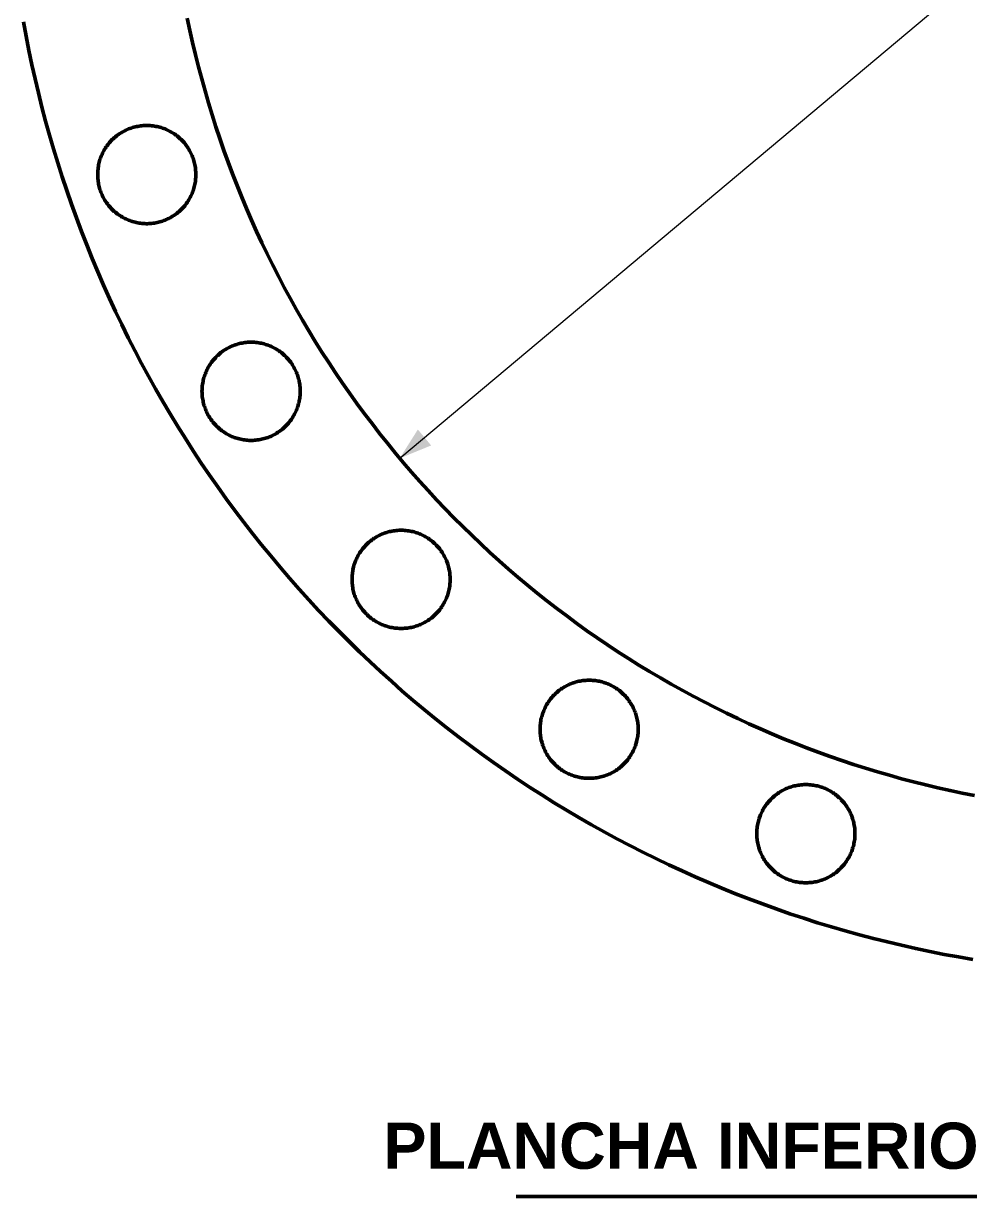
# Model space of a CAD drawing. Header units: millimetres. Extents: x 0 to 841, y 0 to 594.
# Drawn here: x 301.5 to 383.4, y 310.8 to 412.4 of the extents above; entities that cross this region are included whole.
import ezdxf
from ezdxf.enums import TextEntityAlignment as Align

# ---------------------------------------------------------------- set-up
doc = ezdxf.new("R2010")
doc.units = ezdxf.units.MM
for name, color, linetype, lineweight in [('COTA', 7, 'CONTINUOUS', 18), ('TXT', 7, 'CONTINUOUS', 25), ('VIS', 7, 'CONTINUOUS', 50)]:
    doc.layers.add(name, color=color, linetype=linetype, lineweight=lineweight)
doc.styles.add('STDB', font='LiberationSans-Bold.ttf')

msp = doc.modelspace()

# ---------------------------------------------------------------- linework, layer by layer
at = {"layer": 'COTA'}
msp.add_line((334.12, 374.72), (482.73, 499.42), dxfattribs=at)
msp.add_solid([(334.12, 374.72), (336.84, 375.83), (335.69, 377.21)], dxfattribs=at)
at = {"layer": 'VIS'}
msp.add_line((344.2, 310.8), (455.8, 310.8), dxfattribs=at)
for points in [[(383.74, 331.33), (382.5, 331.54), (381.26, 331.77), (380.03, 332.01), (378.8, 332.27), (377.57, 332.55), (376.35, 332.84), (375.13, 333.14), (373.92, 333.46), (372.7, 333.8), (371.5, 334.15), (370.3, 334.51), (369.1, 334.89), (367.91, 335.29), (366.72, 335.7), (365.54, 336.13), (364.36, 336.57), (363.19, 337.02), (362.02, 337.49), (360.86, 337.98), (359.71, 338.48), (358.56, 338.99), (357.42, 339.52), (356.29, 340.06), (355.16, 340.62), (354.04, 341.19), (352.93, 341.77), (351.82, 342.37), (350.73, 342.98), (349.64, 343.61), (348.56, 344.25), (347.48, 344.9), (346.42, 345.57), (345.36, 346.25), (344.31, 346.94), (343.27, 347.65), (342.24, 348.37), (341.22, 349.1), (340.21, 349.84), (339.21, 350.6), (338.21, 351.37), (337.23, 352.15), (336.26, 352.95), (335.29, 353.76), (334.34, 354.57), (333.4, 355.41), (332.47, 356.25), (331.55, 357.1), (330.63, 357.97), (329.74, 358.85), (328.85, 359.74), (327.97, 360.63), (327.1, 361.55), (326.25, 362.47), (325.41, 363.4), (324.57, 364.34), (323.76, 365.29), (322.95, 366.26), (322.15, 367.23), (321.37, 368.21), (320.6, 369.21), (319.84, 370.21), (319.1, 371.22), (318.37, 372.24), (317.65, 373.27), (316.94, 374.31), (316.25, 375.36), (315.57, 376.42), (314.9, 377.48), (314.25, 378.56), (313.61, 379.64), (312.98, 380.73), (312.37, 381.82), (311.77, 382.93), (311.19, 384.04), (310.62, 385.16), (310.06, 386.29), (309.52, 387.42), (308.99, 388.56), (308.48, 389.71), (307.98, 390.86), (307.49, 392.02), (307.02, 393.19), (306.57, 394.36), (306.13, 395.54), (305.7, 396.72), (305.29, 397.91), (304.89, 399.1), (304.51, 400.3), (304.15, 401.5), (303.8, 402.7), (303.46, 403.92), (303.14, 405.13), (302.84, 406.35), (302.55, 407.57), (302.27, 408.8), (302.01, 410.03), (301.77, 411.26), (301.54, 412.5)], [(383.89, 345.52), (382.82, 345.73), (381.77, 345.95), (380.71, 346.19), (379.66, 346.44), (378.61, 346.7), (377.57, 346.98), (376.53, 347.27), (375.49, 347.57), (374.45, 347.88), (373.42, 348.21), (372.4, 348.55), (371.38, 348.9), (370.36, 349.27), (369.35, 349.65), (368.34, 350.04), (367.34, 350.44), (366.34, 350.86), (365.35, 351.29), (364.36, 351.73), (363.38, 352.18), (362.41, 352.65), (361.44, 353.13), (360.48, 353.62), (359.52, 354.12), (358.57, 354.64), (357.63, 355.16), (356.69, 355.7), (355.76, 356.25), (354.83, 356.81), (353.92, 357.39), (353.01, 357.97), (352.11, 358.57), (351.21, 359.18), (350.33, 359.79), (349.45, 360.42), (348.58, 361.07), (347.72, 361.72), (346.86, 362.38), (346.02, 363.05), (345.18, 363.74), (344.35, 364.43), (343.53, 365.13), (342.72, 365.85), (341.92, 366.57), (341.13, 367.31), (340.35, 368.05), (339.57, 368.81), (338.81, 369.57), (338.05, 370.35), (337.31, 371.13), (336.57, 371.92), (335.85, 372.72), (335.13, 373.53), (334.43, 374.35), (333.74, 375.18), (333.05, 376.02), (332.38, 376.86), (331.72, 377.72), (331.07, 378.58), (330.42, 379.45), (329.79, 380.33), (329.18, 381.21), (328.57, 382.11), (327.97, 383.01), (327.39, 383.92), (326.81, 384.83), (326.25, 385.76), (325.7, 386.69), (325.16, 387.63), (324.64, 388.57), (324.12, 389.52), (323.62, 390.48), (323.13, 391.44), (322.65, 392.41), (322.18, 393.38), (321.73, 394.36), (321.29, 395.35), (320.86, 396.34), (320.44, 397.34), (320.04, 398.34), (319.65, 399.35), (319.27, 400.36), (318.9, 401.38), (318.55, 402.4), (318.21, 403.42), (317.88, 404.45), (317.57, 405.49), (317.27, 406.53), (316.98, 407.57), (316.7, 408.61), (316.44, 409.66), (316.19, 410.71), (315.95, 411.77), (315.73, 412.82)], [(383.89, 345.52), (382.82, 345.73), (381.77, 345.95), (380.71, 346.19), (379.66, 346.44), (378.61, 346.7), (377.57, 346.98), (376.53, 347.27), (375.49, 347.57), (374.45, 347.88), (373.42, 348.21), (372.4, 348.55), (371.38, 348.9), (370.36, 349.27), (369.35, 349.65), (368.34, 350.04), (367.34, 350.44), (366.34, 350.86), (365.35, 351.29), (364.36, 351.73), (363.38, 352.18), (362.41, 352.65), (361.44, 353.13), (360.48, 353.62), (359.52, 354.12), (358.57, 354.64), (357.63, 355.16), (356.69, 355.7), (355.76, 356.25), (354.83, 356.81), (353.92, 357.39), (353.01, 357.97), (352.11, 358.57), (351.21, 359.18), (350.33, 359.79), (349.45, 360.42), (348.58, 361.07), (347.72, 361.72), (346.86, 362.38), (346.02, 363.05), (345.18, 363.74), (344.35, 364.43), (343.53, 365.13), (342.72, 365.85), (341.92, 366.57), (341.13, 367.31), (340.35, 368.05), (339.57, 368.81), (338.81, 369.57), (338.05, 370.35), (337.31, 371.13), (336.57, 371.92), (335.85, 372.72), (335.13, 373.53), (334.43, 374.35), (333.74, 375.18), (333.05, 376.02), (332.38, 376.86), (331.72, 377.72), (331.07, 378.58), (330.42, 379.45), (329.79, 380.33), (329.18, 381.21), (328.57, 382.11), (327.97, 383.01), (327.39, 383.92), (326.81, 384.83), (326.25, 385.76), (325.7, 386.69), (325.16, 387.63), (324.64, 388.57), (324.12, 389.52), (323.62, 390.48), (323.13, 391.44), (322.65, 392.41), (322.18, 393.38), (321.73, 394.36), (321.29, 395.35), (320.86, 396.34), (320.44, 397.34), (320.04, 398.34), (319.65, 399.35), (319.27, 400.36), (318.9, 401.38), (318.55, 402.4), (318.21, 403.42), (317.88, 404.45), (317.57, 405.49), (317.27, 406.53), (316.98, 407.57), (316.7, 408.61), (316.44, 409.66), (316.19, 410.71), (315.95, 411.77), (315.73, 412.82)], [(316.47, 399.28), (316.47, 399.4), (316.46, 399.52), (316.45, 399.64), (316.44, 399.76), (316.43, 399.88), (316.41, 400), (316.39, 400.12), (316.36, 400.24), (316.33, 400.35), (316.3, 400.47), (316.26, 400.59), (316.23, 400.7), (316.18, 400.81), (316.14, 400.92), (316.09, 401.03), (316.04, 401.14), (315.99, 401.25), (315.93, 401.36), (315.87, 401.46), (315.81, 401.56), (315.74, 401.66), (315.67, 401.76), (315.6, 401.86), (315.53, 401.95), (315.45, 402.05), (315.37, 402.14), (315.29, 402.22), (315.2, 402.31), (315.12, 402.39), (315.03, 402.47), (314.94, 402.55), (314.84, 402.63), (314.75, 402.7), (314.65, 402.77), (314.55, 402.84), (314.45, 402.9), (314.34, 402.96), (314.24, 403.02), (314.13, 403.08), (314.02, 403.13), (313.91, 403.18), (313.8, 403.23), (313.69, 403.27), (313.58, 403.31), (313.46, 403.35), (313.35, 403.38), (313.23, 403.41), (313.11, 403.44), (313, 403.46), (312.88, 403.48), (312.76, 403.5), (312.64, 403.51), (312.52, 403.52), (312.4, 403.53), (312.28, 403.53), (312.16, 403.53), (312.04, 403.53), (311.92, 403.52), (311.8, 403.51), (311.68, 403.5), (311.56, 403.48), (311.44, 403.46), (311.32, 403.44), (311.21, 403.41), (311.09, 403.38), (310.97, 403.35), (310.86, 403.31), (310.75, 403.27), (310.63, 403.23), (310.52, 403.18), (310.41, 403.13), (310.31, 403.08), (310.2, 403.02), (310.09, 402.96), (309.99, 402.9), (309.89, 402.84), (309.79, 402.77), (309.69, 402.7), (309.6, 402.63), (309.5, 402.55), (309.41, 402.47), (309.32, 402.39), (309.23, 402.31), (309.15, 402.22), (309.07, 402.14), (308.99, 402.05), (308.91, 401.95), (308.84, 401.86), (308.77, 401.76), (308.7, 401.66), (308.63, 401.56), (308.57, 401.46), (308.51, 401.36), (308.45, 401.25), (308.4, 401.14), (308.35, 401.03), (308.3, 400.92), (308.25, 400.81), (308.21, 400.7), (308.17, 400.59), (308.14, 400.47), (308.11, 400.35), (308.08, 400.24), (308.05, 400.12), (308.03, 400), (308.01, 399.88), (308, 399.76), (307.98, 399.64), (307.98, 399.52), (307.97, 399.4), (307.97, 399.28), (307.97, 399.16), (307.98, 399.04), (307.98, 398.92), (308, 398.8), (308.01, 398.68), (308.03, 398.57), (308.05, 398.45), (308.08, 398.33), (308.11, 398.21), (308.14, 398.1), (308.17, 397.98), (308.21, 397.87), (308.25, 397.76), (308.3, 397.64), (308.35, 397.53), (308.4, 397.42), (308.45, 397.32), (308.51, 397.21), (308.57, 397.11), (308.63, 397), (308.7, 396.9), (308.77, 396.81), (308.84, 396.71), (308.91, 396.61), (308.99, 396.52), (309.07, 396.43), (309.15, 396.34), (309.23, 396.26), (309.32, 396.17), (309.41, 396.09), (309.5, 396.02), (309.6, 395.94), (309.69, 395.87), (309.79, 395.8), (309.89, 395.73), (309.99, 395.67), (310.09, 395.6), (310.2, 395.54), (310.31, 395.49), (310.41, 395.44), (310.52, 395.39), (310.63, 395.34), (310.75, 395.3), (310.86, 395.26), (310.97, 395.22), (311.09, 395.19), (311.21, 395.16), (311.32, 395.13), (311.44, 395.11), (311.56, 395.09), (311.68, 395.07), (311.8, 395.05), (311.92, 395.04), (312.04, 395.04), (312.16, 395.03), (312.28, 395.03), (312.4, 395.04), (312.52, 395.04), (312.64, 395.05), (312.76, 395.07), (312.88, 395.09), (313, 395.11), (313.11, 395.13), (313.23, 395.16), (313.35, 395.19), (313.46, 395.22), (313.58, 395.26), (313.69, 395.3), (313.8, 395.34), (313.91, 395.39), (314.02, 395.44), (314.13, 395.49), (314.24, 395.54), (314.34, 395.6), (314.45, 395.67), (314.55, 395.73), (314.65, 395.8), (314.75, 395.87), (314.84, 395.94), (314.94, 396.02), (315.03, 396.09), (315.12, 396.17), (315.2, 396.26), (315.29, 396.34), (315.37, 396.43), (315.45, 396.52), (315.53, 396.61), (315.6, 396.71), (315.67, 396.81), (315.74, 396.9), (315.81, 397), (315.87, 397.11), (315.93, 397.21), (315.99, 397.32), (316.04, 397.42), (316.09, 397.53), (316.14, 397.64), (316.18, 397.76), (316.23, 397.87), (316.26, 397.98), (316.3, 398.1), (316.33, 398.21), (316.36, 398.33), (316.39, 398.45), (316.41, 398.57), (316.43, 398.68), (316.44, 398.8), (316.45, 398.92), (316.46, 399.04), (316.47, 399.16), (316.47, 399.28)], [(325.5, 380.52), (325.5, 380.64), (325.5, 380.76), (325.49, 380.88), (325.48, 381), (325.46, 381.12), (325.44, 381.24), (325.42, 381.36), (325.4, 381.48), (325.37, 381.59), (325.34, 381.71), (325.3, 381.82), (325.26, 381.94), (325.22, 382.05), (325.18, 382.16), (325.13, 382.27), (325.08, 382.38), (325.02, 382.49), (324.96, 382.59), (324.9, 382.7), (324.84, 382.8), (324.78, 382.9), (324.71, 383), (324.64, 383.1), (324.56, 383.19), (324.48, 383.28), (324.4, 383.37), (324.32, 383.46), (324.24, 383.55), (324.15, 383.63), (324.06, 383.71), (323.97, 383.79), (323.88, 383.87), (323.78, 383.94), (323.68, 384.01), (323.58, 384.08), (323.48, 384.14), (323.38, 384.2), (323.27, 384.26), (323.17, 384.32), (323.06, 384.37), (322.95, 384.42), (322.84, 384.46), (322.73, 384.51), (322.61, 384.55), (322.5, 384.58), (322.38, 384.62), (322.27, 384.65), (322.15, 384.68), (322.03, 384.7), (321.91, 384.72), (321.79, 384.74), (321.67, 384.75), (321.56, 384.76), (321.44, 384.77), (321.31, 384.77), (321.19, 384.77), (321.07, 384.77), (320.95, 384.76), (320.83, 384.75), (320.71, 384.74), (320.6, 384.72), (320.48, 384.7), (320.36, 384.68), (320.24, 384.65), (320.13, 384.62), (320.01, 384.58), (319.9, 384.55), (319.78, 384.51), (319.67, 384.46), (319.56, 384.42), (319.45, 384.37), (319.34, 384.32), (319.23, 384.26), (319.13, 384.2), (319.03, 384.14), (318.92, 384.08), (318.83, 384.01), (318.73, 383.94), (318.63, 383.87), (318.54, 383.79), (318.45, 383.71), (318.36, 383.63), (318.27, 383.55), (318.19, 383.46), (318.1, 383.37), (318.02, 383.28), (317.95, 383.19), (317.87, 383.1), (317.8, 383), (317.73, 382.9), (317.67, 382.8), (317.6, 382.7), (317.54, 382.59), (317.49, 382.49), (317.43, 382.38), (317.38, 382.27), (317.33, 382.16), (317.29, 382.05), (317.25, 381.94), (317.21, 381.82), (317.17, 381.71), (317.14, 381.59), (317.11, 381.48), (317.09, 381.36), (317.07, 381.24), (317.05, 381.12), (317.03, 381), (317.02, 380.88), (317.01, 380.76), (317.01, 380.64), (317, 380.52), (317.01, 380.4), (317.01, 380.28), (317.02, 380.16), (317.03, 380.04), (317.05, 379.92), (317.07, 379.8), (317.09, 379.68), (317.11, 379.57), (317.14, 379.45), (317.17, 379.33), (317.21, 379.22), (317.25, 379.11), (317.29, 378.99), (317.33, 378.88), (317.38, 378.77), (317.43, 378.66), (317.49, 378.55), (317.54, 378.45), (317.6, 378.34), (317.67, 378.24), (317.73, 378.14), (317.8, 378.04), (317.87, 377.95), (317.95, 377.85), (318.02, 377.76), (318.1, 377.67), (318.19, 377.58), (318.27, 377.49), (318.36, 377.41), (318.45, 377.33), (318.54, 377.25), (318.63, 377.18), (318.73, 377.1), (318.83, 377.03), (318.92, 376.97), (319.03, 376.9), (319.13, 376.84), (319.23, 376.78), (319.34, 376.73), (319.45, 376.67), (319.56, 376.62), (319.67, 376.58), (319.78, 376.53), (319.9, 376.49), (320.01, 376.46), (320.13, 376.42), (320.24, 376.39), (320.36, 376.37), (320.48, 376.34), (320.6, 376.32), (320.71, 376.31), (320.83, 376.29), (320.95, 376.28), (321.07, 376.27), (321.19, 376.27), (321.31, 376.27), (321.44, 376.27), (321.56, 376.28), (321.67, 376.29), (321.79, 376.31), (321.91, 376.32), (322.03, 376.34), (322.15, 376.37), (322.27, 376.39), (322.38, 376.42), (322.5, 376.46), (322.61, 376.49), (322.73, 376.53), (322.84, 376.58), (322.95, 376.62), (323.06, 376.67), (323.17, 376.73), (323.27, 376.78), (323.38, 376.84), (323.48, 376.9), (323.58, 376.97), (323.68, 377.03), (323.78, 377.1), (323.88, 377.18), (323.97, 377.25), (324.06, 377.33), (324.15, 377.41), (324.24, 377.49), (324.32, 377.58), (324.4, 377.67), (324.48, 377.76), (324.56, 377.85), (324.64, 377.95), (324.71, 378.04), (324.78, 378.14), (324.84, 378.24), (324.9, 378.34), (324.96, 378.45), (325.02, 378.55), (325.08, 378.66), (325.13, 378.77), (325.18, 378.88), (325.22, 378.99), (325.26, 379.11), (325.3, 379.22), (325.34, 379.33), (325.37, 379.45), (325.4, 379.57), (325.42, 379.68), (325.44, 379.8), (325.46, 379.92), (325.48, 380.04), (325.49, 380.16), (325.5, 380.28), (325.5, 380.4), (325.5, 380.52)], [(338.49, 364.24), (338.49, 364.36), (338.48, 364.48), (338.47, 364.6), (338.46, 364.72), (338.45, 364.84), (338.43, 364.96), (338.41, 365.08), (338.38, 365.19), (338.35, 365.31), (338.32, 365.43), (338.28, 365.54), (338.25, 365.65), (338.2, 365.77), (338.16, 365.88), (338.11, 365.99), (338.06, 366.1), (338.01, 366.21), (337.95, 366.31), (337.89, 366.42), (337.83, 366.52), (337.76, 366.62), (337.69, 366.72), (337.62, 366.81), (337.55, 366.91), (337.47, 367), (337.39, 367.09), (337.31, 367.18), (337.22, 367.27), (337.14, 367.35), (337.05, 367.43), (336.96, 367.51), (336.86, 367.58), (336.77, 367.66), (336.67, 367.73), (336.57, 367.79), (336.47, 367.86), (336.36, 367.92), (336.26, 367.98), (336.15, 368.03), (336.04, 368.09), (335.93, 368.14), (335.82, 368.18), (335.71, 368.23), (335.6, 368.27), (335.48, 368.3), (335.37, 368.34), (335.25, 368.37), (335.13, 368.39), (335.02, 368.42), (334.9, 368.44), (334.78, 368.45), (334.66, 368.47), (334.54, 368.48), (334.42, 368.49), (334.3, 368.49), (334.18, 368.49), (334.06, 368.49), (333.94, 368.48), (333.82, 368.47), (333.7, 368.45), (333.58, 368.44), (333.46, 368.42), (333.34, 368.39), (333.23, 368.37), (333.11, 368.34), (332.99, 368.3), (332.88, 368.27), (332.77, 368.23), (332.65, 368.18), (332.54, 368.14), (332.43, 368.09), (332.33, 368.03), (332.22, 367.98), (332.11, 367.92), (332.01, 367.86), (331.91, 367.79), (331.81, 367.73), (331.71, 367.66), (331.62, 367.58), (331.52, 367.51), (331.43, 367.43), (331.34, 367.35), (331.26, 367.27), (331.17, 367.18), (331.09, 367.09), (331.01, 367), (330.93, 366.91), (330.86, 366.81), (330.79, 366.72), (330.72, 366.62), (330.65, 366.52), (330.59, 366.42), (330.53, 366.31), (330.47, 366.21), (330.42, 366.1), (330.37, 365.99), (330.32, 365.88), (330.27, 365.77), (330.23, 365.65), (330.19, 365.54), (330.16, 365.43), (330.13, 365.31), (330.1, 365.19), (330.07, 365.08), (330.05, 364.96), (330.03, 364.84), (330.02, 364.72), (330, 364.6), (330, 364.48), (329.99, 364.36), (329.99, 364.24), (329.99, 364.12), (330, 364), (330, 363.88), (330.02, 363.76), (330.03, 363.64), (330.05, 363.52), (330.07, 363.4), (330.1, 363.28), (330.13, 363.17), (330.16, 363.05), (330.19, 362.94), (330.23, 362.82), (330.27, 362.71), (330.32, 362.6), (330.37, 362.49), (330.42, 362.38), (330.47, 362.27), (330.53, 362.17), (330.59, 362.06), (330.65, 361.96), (330.72, 361.86), (330.79, 361.76), (330.86, 361.66), (330.93, 361.57), (331.01, 361.48), (331.09, 361.39), (331.17, 361.3), (331.26, 361.21), (331.34, 361.13), (331.43, 361.05), (331.52, 360.97), (331.62, 360.89), (331.71, 360.82), (331.81, 360.75), (331.91, 360.68), (332.01, 360.62), (332.11, 360.56), (332.22, 360.5), (332.33, 360.44), (332.43, 360.39), (332.54, 360.34), (332.65, 360.3), (332.77, 360.25), (332.88, 360.21), (332.99, 360.18), (333.11, 360.14), (333.23, 360.11), (333.34, 360.08), (333.46, 360.06), (333.58, 360.04), (333.7, 360.02), (333.82, 360.01), (333.94, 360), (334.06, 359.99), (334.18, 359.99), (334.3, 359.99), (334.42, 359.99), (334.54, 360), (334.66, 360.01), (334.78, 360.02), (334.9, 360.04), (335.02, 360.06), (335.13, 360.08), (335.25, 360.11), (335.37, 360.14), (335.48, 360.18), (335.6, 360.21), (335.71, 360.25), (335.82, 360.3), (335.93, 360.34), (336.04, 360.39), (336.15, 360.44), (336.26, 360.5), (336.36, 360.56), (336.47, 360.62), (336.57, 360.68), (336.67, 360.75), (336.77, 360.82), (336.86, 360.89), (336.96, 360.97), (337.05, 361.05), (337.14, 361.13), (337.22, 361.21), (337.31, 361.3), (337.39, 361.39), (337.47, 361.48), (337.55, 361.57), (337.62, 361.66), (337.69, 361.76), (337.76, 361.86), (337.83, 361.96), (337.89, 362.06), (337.95, 362.17), (338.01, 362.27), (338.06, 362.38), (338.11, 362.49), (338.16, 362.6), (338.2, 362.71), (338.25, 362.82), (338.28, 362.94), (338.32, 363.05), (338.35, 363.17), (338.38, 363.28), (338.41, 363.4), (338.43, 363.52), (338.45, 363.64), (338.46, 363.76), (338.47, 363.88), (338.48, 364), (338.49, 364.12), (338.49, 364.24)], [(354.77, 351.25), (354.77, 351.37), (354.76, 351.5), (354.76, 351.62), (354.74, 351.73), (354.73, 351.85), (354.71, 351.97), (354.69, 352.09), (354.66, 352.21), (354.63, 352.33), (354.6, 352.44), (354.57, 352.56), (354.53, 352.67), (354.49, 352.78), (354.44, 352.89), (354.39, 353.01), (354.34, 353.11), (354.29, 353.22), (354.23, 353.33), (354.17, 353.43), (354.11, 353.53), (354.04, 353.63), (353.97, 353.73), (353.9, 353.83), (353.83, 353.92), (353.75, 354.02), (353.67, 354.11), (353.59, 354.2), (353.5, 354.28), (353.42, 354.36), (353.33, 354.45), (353.24, 354.52), (353.14, 354.6), (353.05, 354.67), (352.95, 354.74), (352.85, 354.81), (352.75, 354.87), (352.65, 354.94), (352.54, 354.99), (352.43, 355.05), (352.33, 355.1), (352.22, 355.15), (352.11, 355.2), (351.99, 355.24), (351.88, 355.28), (351.77, 355.32), (351.65, 355.35), (351.53, 355.38), (351.42, 355.41), (351.3, 355.43), (351.18, 355.45), (351.06, 355.47), (350.94, 355.48), (350.82, 355.49), (350.7, 355.5), (350.58, 355.5), (350.46, 355.5), (350.34, 355.5), (350.22, 355.49), (350.1, 355.48), (349.98, 355.47), (349.86, 355.45), (349.74, 355.43), (349.63, 355.41), (349.51, 355.38), (349.39, 355.35), (349.28, 355.32), (349.16, 355.28), (349.05, 355.24), (348.94, 355.2), (348.83, 355.15), (348.72, 355.1), (348.61, 355.05), (348.5, 354.99), (348.4, 354.94), (348.29, 354.87), (348.19, 354.81), (348.09, 354.74), (347.99, 354.67), (347.9, 354.6), (347.8, 354.52), (347.71, 354.45), (347.62, 354.36), (347.54, 354.28), (347.45, 354.2), (347.37, 354.11), (347.29, 354.02), (347.21, 353.92), (347.14, 353.83), (347.07, 353.73), (347, 353.63), (346.93, 353.53), (346.87, 353.43), (346.81, 353.33), (346.75, 353.22), (346.7, 353.11), (346.65, 353.01), (346.6, 352.89), (346.56, 352.78), (346.51, 352.67), (346.48, 352.56), (346.44, 352.44), (346.41, 352.33), (346.38, 352.21), (346.35, 352.09), (346.33, 351.97), (346.31, 351.85), (346.3, 351.73), (346.29, 351.62), (346.28, 351.5), (346.27, 351.37), (346.27, 351.25), (346.27, 351.13), (346.28, 351.01), (346.29, 350.89), (346.3, 350.77), (346.31, 350.66), (346.33, 350.54), (346.35, 350.42), (346.38, 350.3), (346.41, 350.18), (346.44, 350.07), (346.48, 349.95), (346.51, 349.84), (346.56, 349.73), (346.6, 349.61), (346.65, 349.5), (346.7, 349.4), (346.75, 349.29), (346.81, 349.18), (346.87, 349.08), (346.93, 348.98), (347, 348.87), (347.07, 348.78), (347.14, 348.68), (347.21, 348.58), (347.29, 348.49), (347.37, 348.4), (347.45, 348.31), (347.54, 348.23), (347.62, 348.15), (347.71, 348.06), (347.8, 347.99), (347.9, 347.91), (347.99, 347.84), (348.09, 347.77), (348.19, 347.7), (348.29, 347.64), (348.4, 347.57), (348.5, 347.52), (348.61, 347.46), (348.72, 347.41), (348.83, 347.36), (348.94, 347.31), (349.05, 347.27), (349.16, 347.23), (349.28, 347.19), (349.39, 347.16), (349.51, 347.13), (349.63, 347.1), (349.74, 347.08), (349.86, 347.06), (349.98, 347.04), (350.1, 347.03), (350.22, 347.02), (350.34, 347.01), (350.46, 347.01), (350.58, 347.01), (350.7, 347.01), (350.82, 347.02), (350.94, 347.03), (351.06, 347.04), (351.18, 347.06), (351.3, 347.08), (351.42, 347.1), (351.53, 347.13), (351.65, 347.16), (351.77, 347.19), (351.88, 347.23), (351.99, 347.27), (352.11, 347.31), (352.22, 347.36), (352.33, 347.41), (352.43, 347.46), (352.54, 347.52), (352.65, 347.57), (352.75, 347.64), (352.85, 347.7), (352.95, 347.77), (353.05, 347.84), (353.14, 347.91), (353.24, 347.99), (353.33, 348.06), (353.42, 348.15), (353.5, 348.23), (353.59, 348.31), (353.67, 348.4), (353.75, 348.49), (353.83, 348.58), (353.9, 348.68), (353.97, 348.78), (354.04, 348.87), (354.11, 348.98), (354.17, 349.08), (354.23, 349.18), (354.29, 349.29), (354.34, 349.4), (354.39, 349.5), (354.44, 349.61), (354.49, 349.73), (354.53, 349.84), (354.57, 349.95), (354.6, 350.07), (354.63, 350.18), (354.66, 350.3), (354.69, 350.42), (354.71, 350.54), (354.73, 350.66), (354.74, 350.77), (354.76, 350.89), (354.76, 351.01), (354.77, 351.13), (354.77, 351.25)], [(373.53, 342.22), (373.53, 342.34), (373.53, 342.46), (373.52, 342.58), (373.51, 342.7), (373.49, 342.82), (373.47, 342.94), (373.45, 343.06), (373.43, 343.17), (373.4, 343.29), (373.36, 343.41), (373.33, 343.52), (373.29, 343.63), (373.25, 343.75), (373.2, 343.86), (373.16, 343.97), (373.11, 344.08), (373.05, 344.19), (372.99, 344.29), (372.93, 344.4), (372.87, 344.5), (372.81, 344.6), (372.74, 344.7), (372.66, 344.79), (372.59, 344.89), (372.51, 344.98), (372.43, 345.07), (372.35, 345.16), (372.27, 345.25), (372.18, 345.33), (372.09, 345.41), (372, 345.49), (371.91, 345.56), (371.81, 345.64), (371.71, 345.71), (371.61, 345.77), (371.51, 345.84), (371.41, 345.9), (371.3, 345.96), (371.2, 346.01), (371.09, 346.07), (370.98, 346.12), (370.87, 346.16), (370.76, 346.21), (370.64, 346.25), (370.53, 346.28), (370.41, 346.32), (370.3, 346.35), (370.18, 346.37), (370.06, 346.4), (369.94, 346.42), (369.82, 346.43), (369.7, 346.45), (369.58, 346.46), (369.46, 346.47), (369.34, 346.47), (369.22, 346.47), (369.1, 346.47), (368.98, 346.46), (368.86, 346.45), (368.74, 346.43), (368.63, 346.42), (368.51, 346.4), (368.39, 346.37), (368.27, 346.35), (368.16, 346.32), (368.04, 346.28), (367.93, 346.25), (367.81, 346.21), (367.7, 346.16), (367.59, 346.12), (367.48, 346.07), (367.37, 346.01), (367.26, 345.96), (367.16, 345.9), (367.06, 345.84), (366.95, 345.77), (366.85, 345.71), (366.76, 345.64), (366.66, 345.56), (366.57, 345.49), (366.48, 345.41), (366.39, 345.33), (366.3, 345.25), (366.22, 345.16), (366.13, 345.07), (366.05, 344.98), (365.98, 344.89), (365.9, 344.79), (365.83, 344.7), (365.76, 344.6), (365.7, 344.5), (365.63, 344.4), (365.57, 344.29), (365.52, 344.19), (365.46, 344.08), (365.41, 343.97), (365.36, 343.86), (365.32, 343.75), (365.28, 343.63), (365.24, 343.52), (365.2, 343.41), (365.17, 343.29), (365.14, 343.17), (365.12, 343.06), (365.1, 342.94), (365.08, 342.82), (365.06, 342.7), (365.05, 342.58), (365.04, 342.46), (365.04, 342.34), (365.03, 342.22), (365.04, 342.1), (365.04, 341.98), (365.05, 341.86), (365.06, 341.74), (365.08, 341.62), (365.1, 341.5), (365.12, 341.38), (365.14, 341.26), (365.17, 341.15), (365.2, 341.03), (365.24, 340.92), (365.28, 340.8), (365.32, 340.69), (365.36, 340.58), (365.41, 340.47), (365.46, 340.36), (365.52, 340.25), (365.57, 340.15), (365.63, 340.04), (365.7, 339.94), (365.76, 339.84), (365.83, 339.74), (365.9, 339.64), (365.98, 339.55), (366.05, 339.46), (366.13, 339.37), (366.22, 339.28), (366.3, 339.19), (366.39, 339.11), (366.48, 339.03), (366.57, 338.95), (366.66, 338.87), (366.76, 338.8), (366.85, 338.73), (366.95, 338.66), (367.06, 338.6), (367.16, 338.54), (367.26, 338.48), (367.37, 338.42), (367.48, 338.37), (367.59, 338.32), (367.7, 338.28), (367.81, 338.23), (367.93, 338.19), (368.04, 338.16), (368.16, 338.12), (368.27, 338.09), (368.39, 338.06), (368.51, 338.04), (368.63, 338.02), (368.74, 338), (368.86, 337.99), (368.98, 337.98), (369.1, 337.97), (369.22, 337.97), (369.34, 337.97), (369.46, 337.97), (369.58, 337.98), (369.7, 337.99), (369.82, 338), (369.94, 338.02), (370.06, 338.04), (370.18, 338.06), (370.3, 338.09), (370.41, 338.12), (370.53, 338.16), (370.64, 338.19), (370.76, 338.23), (370.87, 338.28), (370.98, 338.32), (371.09, 338.37), (371.2, 338.42), (371.3, 338.48), (371.41, 338.54), (371.51, 338.6), (371.61, 338.66), (371.71, 338.73), (371.81, 338.8), (371.91, 338.87), (372, 338.95), (372.09, 339.03), (372.18, 339.11), (372.27, 339.19), (372.35, 339.28), (372.43, 339.37), (372.51, 339.46), (372.59, 339.55), (372.66, 339.64), (372.74, 339.74), (372.81, 339.84), (372.87, 339.94), (372.93, 340.04), (372.99, 340.15), (373.05, 340.25), (373.11, 340.36), (373.16, 340.47), (373.2, 340.58), (373.25, 340.69), (373.29, 340.8), (373.33, 340.92), (373.36, 341.03), (373.4, 341.15), (373.43, 341.26), (373.45, 341.38), (373.47, 341.5), (373.49, 341.62), (373.51, 341.74), (373.52, 341.86), (373.53, 341.98), (373.53, 342.1), (373.53, 342.22)]]:
    msp.add_lwpolyline(points, dxfattribs=at)

# ---------------------------------------------------------------- texts
at = {"layer": 'TXT', "style": 'STDB'}
msp.add_text('PLANCHA INFERIOR + ANILLO (vista desde abajo)', height=4, dxfattribs=at).set_placement((400, 312), align=Align.BOTTOM_CENTER)

doc.saveas('drawing.dxf')
